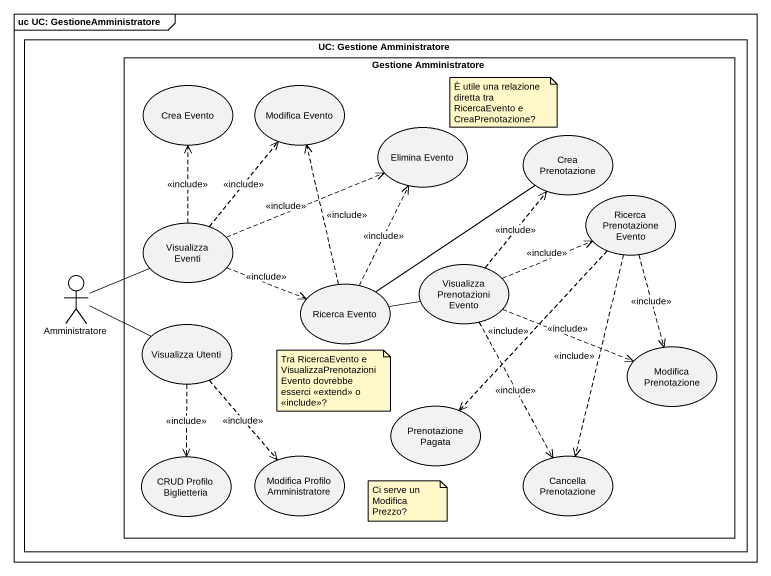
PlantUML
@startuml
mainframe uc UC: GestioneAmministratore
rectangle "UC: Gestione Amministratore" as UC_Gestione_Amministratore {
  rectangle "Gestione Amministratore" as Gestione_Amministratore {
    usecase "Crea Evento" as Crea_Evento
    usecase "Modifica Evento" as Modifica_Evento
    usecase "Elimina Evento" as Elimina_Evento
    usecase "Crea Prenotazione" as Crea_Prenotazione
    usecase "Visualizza Eventi" as Visualizza_Eventi
    usecase "Ricerca Prenotazione Evento" as Ricerca_Prenotazione_Evento
    usecase "Visualizza Prenotazioni Evento" as Visualizza_Prenotazioni
    usecase "Ricerca Evento" as Ricerca_Evento
    usecase "Visualizza Utenti" as Visualizza_Utenti
    usecase "Modifica Prenotazione" as Modifica_Prenotazione
    usecase "Prenotazione Pagata" as Prenotazione_Pagata
    usecase "CRUD Profilo Biglietteria" as CRUD_Profilo_Biglietteria
    usecase "Modifica Profilo Amministratore" as Modifica_Profilo
    usecase "Cancella Prenotazione" as Cancella_Prenotazione
  }
  actor Amministratore
}
Visualizza_Eventi .up.> Crea_Evento : <<include>>
Visualizza_Eventi .up.> Modifica_Evento : <<include>>
Visualizza_Eventi .right.> Elimina_Evento : <<include>>
Visualizza_Eventi .right.> Ricerca_Evento : <<include>>
Ricerca_Prenotazione_Evento ..> Modifica_Prenotazione : <<include>>
Ricerca_Prenotazione_Evento ..> Prenotazione_Pagata : <<include>>
Ricerca_Prenotazione_Evento ..> Cancella_Prenotazione : <<include>>
Visualizza_Prenotazioni .up.> Crea_Prenotazione : <<include>>
Visualizza_Prenotazioni .right.> Ricerca_Prenotazione_Evento : <<include>>
Visualizza_Prenotazioni .right.> Modifica_Prenotazione : <<include>>
Visualizza_Prenotazioni ..> Cancella_Prenotazione : <<include>>
Amministratore -right- Visualizza_Eventi
Amministratore -right- Visualizza_Utenti
Ricerca_Evento .up.> Modifica_Evento : <<include>>
Ricerca_Evento .up.> Elimina_Evento : <<include>>
Ricerca_Evento -up- Crea_Prenotazione
Ricerca_Evento -right- Visualizza_Prenotazioni
Visualizza_Utenti ..> CRUD_Profilo_Biglietteria : <<include>>
Visualizza_Utenti ..> Modifica_Profilo : <<include>>
note as N1
  È utile una relazione diretta tra RicercaEvento e CreaPrenotazione?
end note
note as N2
  Tra RicercaEvento e VisualizzaPrenotazioniEvento dovrebbe esserci <<extend>> o <<include>>?
end note
note as N3
  Ci serve un ModificaPrezzo?
end note
@enduml
